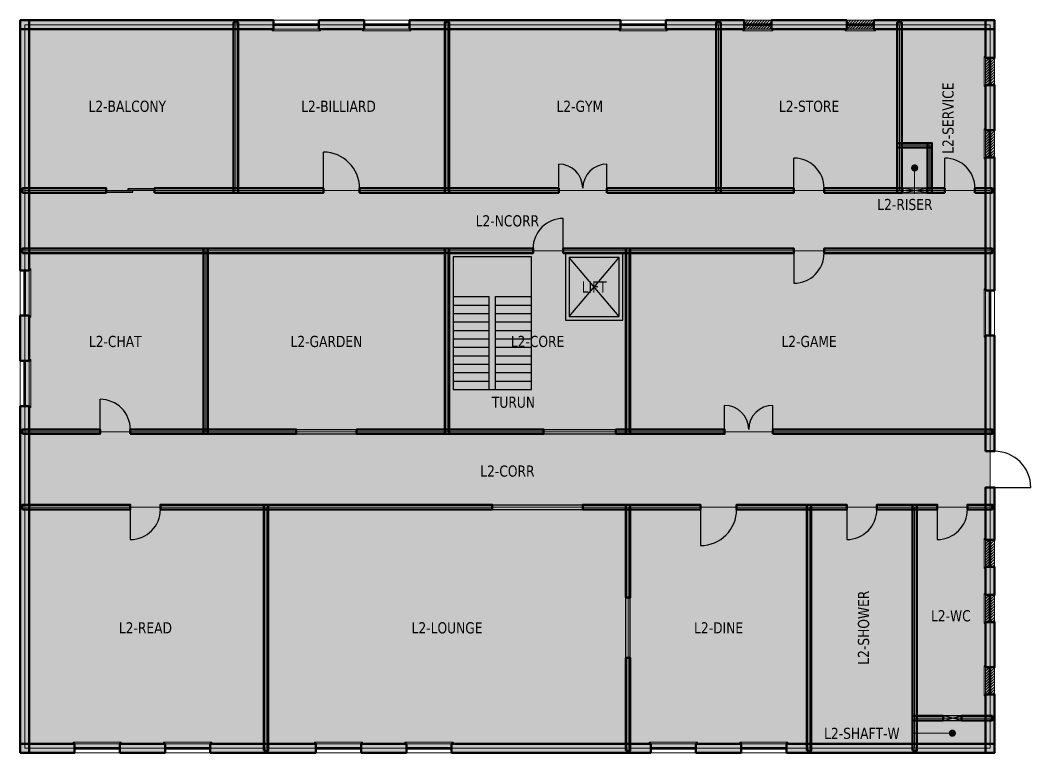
# Model space of a CAD drawing. Header units: millimetres. Extents: x -1350 to 73350, y -1150 to 24150.
# Drawn here: x 39850 to 73350, y -150 to 24150 of the extents above; entities that cross this region are included whole.
import ezdxf
from ezdxf.enums import TextEntityAlignment as Align

# ---------------------------------------------------------------- set-up
doc = ezdxf.new("R2010")
doc.units = ezdxf.units.MM
doc.linetypes.add('DASHED', pattern=[1.524, 1.27, -0.254])
for name, color, linetype, lineweight, true_color in [('A-ANNO-RMNM', 7, 'Continuous', 18, 0x22302a), ('A-DOOR', 7, 'Continuous', 25, 0x1f4d3a), ('A-GLAZ', 7, 'Continuous', 18, 0x1f4d3a), ('A-STRS', 7, 'Continuous', 25, 0xb5532f), ('A-WALL', 7, 'Continuous', 50, 0x1f4d3a)]:
    doc.layers.add(name, color=color, linetype=linetype, lineweight=lineweight, true_color=true_color)
doc.layers.add('A-AREA', color=7, linetype='Continuous', lineweight=13, true_color=0xa0b4aa, plot=False)
doc.layers.add('I-FLOR-PATT', color=7, linetype='Continuous')
doc.styles.add('KR-SANS', font='DejaVuSans.ttf', dxfattribs={"width": 0.8})

msp = doc.modelspace()

# ---------------------------------------------------------------- hatches: boundary and pattern name
at = {"layer": 'A-ANNO-RMNM', "true_color": 0x5a524b}
h = msp.add_hatch(color=251, dxfattribs=at)
h.dxf.hatch_style = 1
edge = h.paths.add_edge_path()
edge.add_arc((69500, 19250), 120, 0, 360)
h = msp.add_hatch(color=251, dxfattribs=at)
h.dxf.hatch_style = 1
edge = h.paths.add_edge_path()
edge.add_arc((70750, 500), 120, 0, 360)
at = {"layer": 'A-DOOR', "true_color": 0xffffff}
h = msp.add_hatch(color=7, dxfattribs=at)
h.dxf.hatch_style = 1
h.paths.add_polyline_path([(42700, 18445), (43580, 18445), (43580, 18485), (42700, 18485)])
h = msp.add_hatch(color=7, dxfattribs=at)
h.dxf.hatch_style = 1
h.paths.add_polyline_path([(43420, 18515), (44300, 18515), (44300, 18555), (43420, 18555)])
h = msp.add_hatch(color=7, dxfattribs=at)
h.dxf.hatch_style = 1
h.paths.add_polyline_path([(69100, 18425), (69900, 18425), (69900, 18575), (69100, 18575)])
h = msp.add_hatch(color=7, dxfattribs=at)
h.dxf.hatch_style = 1
h.paths.add_polyline_path([(70450, 925), (71050, 925), (71050, 1075), (70450, 1075)])
at = {"layer": 'A-WALL', "true_color": 0x1f4d3a}
h = msp.add_hatch(color=119, dxfattribs=at)
h.dxf.hatch_style = 1
h.paths.add_polyline_path([(39850, 23850), (48250, 23850), (48250, 24150), (39850, 24150)])
h = msp.add_hatch(color=119, dxfattribs=at)
h.dxf.hatch_style = 1
h.paths.add_polyline_path([(39850, 15850), (40150, 15850), (40150, 24150), (39850, 24150)])
h = msp.add_hatch(color=119, dxfattribs=at)
h.dxf.hatch_style = 1
h.paths.add_polyline_path([(49750, 23850), (51250, 23850), (51250, 24150), (49750, 24150)])
h = msp.add_hatch(color=119, dxfattribs=at)
h.dxf.hatch_style = 1
h.paths.add_polyline_path([(52750, 23850), (59750, 23850), (59750, 24150), (52750, 24150)])
h = msp.add_hatch(color=119, dxfattribs=at)
h.dxf.hatch_style = 1
h.paths.add_polyline_path([(61250, 23850), (63850, 23850), (63850, 24150), (61250, 24150)])
h = msp.add_hatch(color=119, dxfattribs=at)
h.dxf.hatch_style = 1
h.paths.add_polyline_path([(64750, 23850), (67250, 23850), (67250, 24150), (64750, 24150)])
h = msp.add_hatch(color=119, dxfattribs=at)
h.dxf.hatch_style = 1
h.paths.add_polyline_path([(68150, 23850), (72150, 23850), (72150, 24150), (68150, 24150)])
h = msp.add_hatch(color=119, dxfattribs=at)
h.dxf.hatch_style = 1
h.paths.add_polyline_path([(71850, 22900), (72150, 22900), (72150, 24150), (71850, 24150)])
at = {"layer": 'A-WALL', "true_color": 0x4e7a64}
h = msp.add_hatch(color=117, dxfattribs=at)
h.dxf.hatch_style = 1
h.paths.add_polyline_path([(46925, 18425), (47075, 18425), (47075, 24075), (46925, 24075)])
h = msp.add_hatch(color=117, dxfattribs=at)
h.dxf.hatch_style = 1
h.paths.add_polyline_path([(53925, 18425), (54075, 18425), (54075, 24075), (53925, 24075)])
h = msp.add_hatch(color=117, dxfattribs=at)
h.dxf.hatch_style = 1
h.paths.add_polyline_path([(62925, 18425), (63075, 18425), (63075, 24075), (62925, 24075)])
h = msp.add_hatch(color=117, dxfattribs=at)
h.dxf.hatch_style = 1
h.paths.add_polyline_path([(68925, 18425), (69075, 18425), (69075, 24075), (68925, 24075)])
at = {"layer": 'A-WALL', "true_color": 0x1f4d3a}
h = msp.add_hatch(color=119, dxfattribs=at)
h.dxf.hatch_style = 1
h.paths.add_polyline_path([(71850, 20500), (72150, 20500), (72150, 22000), (71850, 22000)])
at = {"layer": 'A-WALL', "true_color": 0x4e7a64}
h = msp.add_hatch(color=117, dxfattribs=at)
h.dxf.hatch_style = 1
h.paths.add_polyline_path([(68925, 19925), (70075, 19925), (70075, 20075), (68925, 20075)])
h = msp.add_hatch(color=117, dxfattribs=at)
h.dxf.hatch_style = 1
h.paths.add_polyline_path([(69925, 18425), (70075, 18425), (70075, 20075), (69925, 20075)])
at = {"layer": 'A-WALL', "true_color": 0x1f4d3a}
h = msp.add_hatch(color=119, dxfattribs=at)
h.dxf.hatch_style = 1
h.paths.add_polyline_path([(71850, 15188), (72150, 15188), (72150, 19600), (71850, 19600)])
at = {"layer": 'A-WALL', "true_color": 0x4e7a64}
h = msp.add_hatch(color=117, dxfattribs=at)
h.dxf.hatch_style = 1
h.paths.add_polyline_path([(39925, 18425), (42700, 18425), (42700, 18575), (39925, 18575)])
h = msp.add_hatch(color=117, dxfattribs=at)
h.dxf.hatch_style = 1
h.paths.add_polyline_path([(44300, 18425), (49900, 18425), (49900, 18575), (44300, 18575)])
h = msp.add_hatch(color=117, dxfattribs=at)
h.dxf.hatch_style = 1
h.paths.add_polyline_path([(51100, 18425), (57700, 18425), (57700, 18575), (51100, 18575)])
h = msp.add_hatch(color=117, dxfattribs=at)
h.dxf.hatch_style = 1
h.paths.add_polyline_path([(59300, 18425), (65500, 18425), (65500, 18575), (59300, 18575)])
h = msp.add_hatch(color=117, dxfattribs=at)
h.dxf.hatch_style = 1
h.paths.add_polyline_path([(66500, 18425), (69100, 18425), (69100, 18575), (66500, 18575)])
h = msp.add_hatch(color=117, dxfattribs=at)
h.dxf.hatch_style = 1
h.paths.add_polyline_path([(69900, 18425), (70500, 18425), (70500, 18575), (69900, 18575)])
h = msp.add_hatch(color=117, dxfattribs=at)
h.dxf.hatch_style = 1
h.paths.add_polyline_path([(71500, 18425), (72075, 18425), (72075, 18575), (71500, 18575)])
h = msp.add_hatch(color=117, dxfattribs=at)
h.dxf.hatch_style = 1
h.paths.add_polyline_path([(39925, 16425), (56850, 16425), (56850, 16575), (39925, 16575)])
h = msp.add_hatch(color=117, dxfattribs=at)
h.dxf.hatch_style = 1
h.paths.add_polyline_path([(45925, 10425), (46075, 10425), (46075, 16575), (45925, 16575)])
h = msp.add_hatch(color=117, dxfattribs=at)
h.dxf.hatch_style = 1
h.paths.add_polyline_path([(53925, 10425), (54075, 10425), (54075, 16575), (53925, 16575)])
h = msp.add_hatch(color=117, dxfattribs=at)
h.dxf.hatch_style = 1
h.paths.add_polyline_path([(57850, 16425), (65500, 16425), (65500, 16575), (57850, 16575)])
h = msp.add_hatch(color=117, dxfattribs=at)
h.dxf.hatch_style = 1
h.paths.add_polyline_path([(59925, 10425), (60075, 10425), (60075, 16575), (59925, 16575)])
h = msp.add_hatch(color=117, dxfattribs=at)
h.dxf.hatch_style = 1
h.paths.add_polyline_path([(66500, 16425), (72075, 16425), (72075, 16575), (66500, 16575)])
at = {"layer": 'A-WALL', "true_color": 0x1f4d3a}
h = msp.add_hatch(color=119, dxfattribs=at)
h.dxf.hatch_style = 1
h.paths.add_polyline_path([(39850, 12850), (40150, 12850), (40150, 14350), (39850, 14350)])
h = msp.add_hatch(color=119, dxfattribs=at)
h.dxf.hatch_style = 1
h.paths.add_polyline_path([(71850, 9850), (72150, 9850), (72150, 13688), (71850, 13688)])
h = msp.add_hatch(color=119, dxfattribs=at)
h.dxf.hatch_style = 1
h.paths.add_polyline_path([(39850, -150), (40150, -150), (40150, 11350), (39850, 11350)])
at = {"layer": 'A-WALL', "true_color": 0x4e7a64}
h = msp.add_hatch(color=117, dxfattribs=at)
h.dxf.hatch_style = 1
h.paths.add_polyline_path([(39925, 10425), (42500, 10425), (42500, 10575), (39925, 10575)])
h = msp.add_hatch(color=117, dxfattribs=at)
h.dxf.hatch_style = 1
h.paths.add_polyline_path([(43500, 10425), (49000, 10425), (49000, 10575), (43500, 10575)])
h = msp.add_hatch(color=117, dxfattribs=at)
h.dxf.hatch_style = 1
h.paths.add_polyline_path([(51000, 10425), (57200, 10425), (57200, 10575), (51000, 10575)])
h = msp.add_hatch(color=117, dxfattribs=at)
h.dxf.hatch_style = 1
h.paths.add_polyline_path([(59600, 10425), (63200, 10425), (63200, 10575), (59600, 10575)])
h = msp.add_hatch(color=117, dxfattribs=at)
h.dxf.hatch_style = 1
h.paths.add_polyline_path([(64800, 10425), (72075, 10425), (72075, 10575), (64800, 10575)])
at = {"layer": 'A-WALL', "true_color": 0x1f4d3a}
h = msp.add_hatch(color=119, dxfattribs=at)
h.dxf.hatch_style = 1
h.paths.add_polyline_path([(71850, 6913), (72150, 6913), (72150, 8650), (71850, 8650)])
at = {"layer": 'A-WALL', "true_color": 0x4e7a64}
h = msp.add_hatch(color=117, dxfattribs=at)
h.dxf.hatch_style = 1
h.paths.add_polyline_path([(39925, 7925), (43500, 7925), (43500, 8075), (39925, 8075)])
h = msp.add_hatch(color=117, dxfattribs=at)
h.dxf.hatch_style = 1
h.paths.add_polyline_path([(44500, 7925), (55500, 7925), (55500, 8075), (44500, 8075)])
h = msp.add_hatch(color=117, dxfattribs=at)
h.dxf.hatch_style = 1
h.paths.add_polyline_path([(47925, -75), (48075, -75), (48075, 8075), (47925, 8075)])
h = msp.add_hatch(color=117, dxfattribs=at)
h.dxf.hatch_style = 1
h.paths.add_polyline_path([(58500, 7925), (62400, 7925), (62400, 8075), (58500, 8075)])
h = msp.add_hatch(color=117, dxfattribs=at)
h.dxf.hatch_style = 1
h.paths.add_polyline_path([(59925, 5000), (60075, 5000), (60075, 8075), (59925, 8075)])
h = msp.add_hatch(color=117, dxfattribs=at)
h.dxf.hatch_style = 1
h.paths.add_polyline_path([(63600, 7925), (67250, 7925), (67250, 8075), (63600, 8075)])
h = msp.add_hatch(color=117, dxfattribs=at)
h.dxf.hatch_style = 1
h.paths.add_polyline_path([(65925, -75), (66075, -75), (66075, 8075), (65925, 8075)])
h = msp.add_hatch(color=117, dxfattribs=at)
h.dxf.hatch_style = 1
h.paths.add_polyline_path([(68250, 7925), (70250, 7925), (70250, 8075), (68250, 8075)])
h = msp.add_hatch(color=117, dxfattribs=at)
h.dxf.hatch_style = 1
h.paths.add_polyline_path([(69425, -75), (69575, -75), (69575, 8075), (69425, 8075)])
h = msp.add_hatch(color=117, dxfattribs=at)
h.dxf.hatch_style = 1
h.paths.add_polyline_path([(71250, 7925), (72075, 7925), (72075, 8075), (71250, 8075)])
at = {"layer": 'A-WALL', "true_color": 0x1f4d3a}
h = msp.add_hatch(color=119, dxfattribs=at)
h.dxf.hatch_style = 1
h.paths.add_polyline_path([(71850, 5088), (72150, 5088), (72150, 6013), (71850, 6013)])
h = msp.add_hatch(color=119, dxfattribs=at)
h.dxf.hatch_style = 1
h.paths.add_polyline_path([(71850, 2688), (72150, 2688), (72150, 4188), (71850, 4188)])
at = {"layer": 'A-WALL', "true_color": 0x4e7a64}
h = msp.add_hatch(color=117, dxfattribs=at)
h.dxf.hatch_style = 1
h.paths.add_polyline_path([(59925, -75), (60075, -75), (60075, 3000), (59925, 3000)])
at = {"layer": 'A-WALL', "true_color": 0x1f4d3a}
h = msp.add_hatch(color=119, dxfattribs=at)
h.dxf.hatch_style = 1
h.paths.add_polyline_path([(71850, -150), (72150, -150), (72150, 1788), (71850, 1788)])
at = {"layer": 'A-WALL', "true_color": 0x4e7a64}
h = msp.add_hatch(color=117, dxfattribs=at)
h.dxf.hatch_style = 1
h.paths.add_polyline_path([(69425, 925), (70450, 925), (70450, 1075), (69425, 1075)])
h = msp.add_hatch(color=117, dxfattribs=at)
h.dxf.hatch_style = 1
h.paths.add_polyline_path([(71050, 925), (72075, 925), (72075, 1075), (71050, 1075)])
at = {"layer": 'A-WALL', "true_color": 0x1f4d3a}
h = msp.add_hatch(color=119, dxfattribs=at)
h.dxf.hatch_style = 1
h.paths.add_polyline_path([(39850, -150), (41650, -150), (41650, 150), (39850, 150)])
h = msp.add_hatch(color=119, dxfattribs=at)
h.dxf.hatch_style = 1
h.paths.add_polyline_path([(43150, -150), (44650, -150), (44650, 150), (43150, 150)])
h = msp.add_hatch(color=119, dxfattribs=at)
h.dxf.hatch_style = 1
h.paths.add_polyline_path([(46150, -150), (49650, -150), (49650, 150), (46150, 150)])
h = msp.add_hatch(color=119, dxfattribs=at)
h.dxf.hatch_style = 1
h.paths.add_polyline_path([(51150, -150), (52650, -150), (52650, 150), (51150, 150)])
h = msp.add_hatch(color=119, dxfattribs=at)
h.dxf.hatch_style = 1
h.paths.add_polyline_path([(54150, -150), (60750, -150), (60750, 150), (54150, 150)])
h = msp.add_hatch(color=119, dxfattribs=at)
h.dxf.hatch_style = 1
h.paths.add_polyline_path([(62250, -150), (63750, -150), (63750, 150), (62250, 150)])
h = msp.add_hatch(color=119, dxfattribs=at)
h.dxf.hatch_style = 1
h.paths.add_polyline_path([(65250, -150), (72150, -150), (72150, 150), (65250, 150)])
at = {"layer": 'I-FLOR-PATT', "true_color": 0xe3e9c9}
h = msp.add_hatch(color=254, dxfattribs=at)
h.dxf.hatch_style = 1
h.paths.add_polyline_path([(40000, 18500), (47000, 18500), (47000, 24000), (40000, 24000)])
at = {"layer": 'I-FLOR-PATT', "true_color": 0xcfe0d6}
h = msp.add_hatch(color=254, dxfattribs=at)
h.dxf.hatch_style = 1
h.paths.add_polyline_path([(47000, 18500), (54000, 18500), (54000, 24000), (47000, 24000)])
at = {"layer": 'I-FLOR-PATT', "true_color": 0xf0cfc4}
h = msp.add_hatch(color=254, dxfattribs=at)
h.dxf.hatch_style = 1
h.paths.add_polyline_path([(54000, 18500), (63000, 18500), (63000, 24000), (54000, 24000)])
at = {"layer": 'I-FLOR-PATT', "true_color": 0xdcdcd2}
h = msp.add_hatch(color=254, dxfattribs=at)
h.dxf.hatch_style = 1
h.paths.add_polyline_path([(63000, 18500), (69000, 18500), (69000, 24000), (63000, 24000)])
h = msp.add_hatch(color=254, dxfattribs=at)
h.dxf.hatch_style = 1
h.paths.add_polyline_path([(69000, 20000), (70000, 20000), (70000, 18500), (72000, 18500), (72000, 24000), (69000, 24000)])
at = {"layer": 'I-FLOR-PATT', "true_color": 0xf4f4f2}
h = msp.add_hatch(color=7, dxfattribs=at)
h.dxf.hatch_style = 1
h.paths.add_polyline_path([(69000, 18500), (70000, 18500), (70000, 20000), (69000, 20000)])
at = {"layer": 'I-FLOR-PATT', "true_color": 0xe8d5b9}
h = msp.add_hatch(color=254, dxfattribs=at)
h.dxf.hatch_style = 1
h.paths.add_polyline_path([(40000, 16500), (72000, 16500), (72000, 18500), (40000, 18500)])
at = {"layer": 'I-FLOR-PATT', "true_color": 0xcfe0d6}
h = msp.add_hatch(color=254, dxfattribs=at)
h.dxf.hatch_style = 1
h.paths.add_polyline_path([(40000, 10500), (46000, 10500), (46000, 16500), (40000, 16500)])
at = {"layer": 'I-FLOR-PATT', "true_color": 0xe3e9c9}
h = msp.add_hatch(color=254, dxfattribs=at)
h.dxf.hatch_style = 1
h.paths.add_polyline_path([(46000, 10500), (54000, 10500), (54000, 16500), (46000, 16500)])
at = {"layer": 'I-FLOR-PATT', "true_color": 0xe8d5b9}
h = msp.add_hatch(color=254, dxfattribs=at)
h.dxf.hatch_style = 1
h.paths.add_polyline_path([(54000, 10500), (60000, 10500), (60000, 16500), (54000, 16500)])
h = msp.add_hatch(color=254, dxfattribs=at)
h.dxf.hatch_style = 1
h.paths.add_polyline_path([(60000, 10500), (72000, 10500), (72000, 16500), (60000, 16500)])
h = msp.add_hatch(color=254, dxfattribs=at)
h.dxf.hatch_style = 1
h.paths.add_polyline_path([(40000, 8000), (72000, 8000), (72000, 10500), (40000, 10500)])
at = {"layer": 'I-FLOR-PATT', "true_color": 0xcfe0d6}
h = msp.add_hatch(color=254, dxfattribs=at)
h.dxf.hatch_style = 1
h.paths.add_polyline_path([(40000, 0), (48000, 0), (48000, 8000), (40000, 8000)])
at = {"layer": 'I-FLOR-PATT', "true_color": 0xe8d5b9}
h = msp.add_hatch(color=254, dxfattribs=at)
h.dxf.hatch_style = 1
h.paths.add_polyline_path([(48000, 0), (60000, 0), (60000, 8000), (48000, 8000)])
at = {"layer": 'I-FLOR-PATT', "true_color": 0xd6e3ea}
h = msp.add_hatch(color=254, dxfattribs=at)
h.dxf.hatch_style = 1
h.paths.add_polyline_path([(60000, 0), (66000, 0), (66000, 8000), (60000, 8000)])
h = msp.add_hatch(color=254, dxfattribs=at)
h.dxf.hatch_style = 1
h.paths.add_polyline_path([(66000, 0), (69500, 0), (69500, 8000), (66000, 8000)])
h = msp.add_hatch(color=254, dxfattribs=at)
h.dxf.hatch_style = 1
h.paths.add_polyline_path([(69500, 1000), (72000, 1000), (72000, 8000), (69500, 8000)])
at = {"layer": 'I-FLOR-PATT', "true_color": 0xf4f4f2}
h = msp.add_hatch(color=7, dxfattribs=at)
h.dxf.hatch_style = 1
h.paths.add_polyline_path([(69500, 0), (72000, 0), (72000, 1000), (69500, 1000)])

# ---------------------------------------------------------------- linework, layer by layer
at = {"layer": 'A-ANNO-RMNM', "color": 251, "true_color": 0x5a524b}
for points in [[(69500, 19250), (69500, 18390)], [(70750, 500), (69417, 500)]]:
    msp.add_lwpolyline(points, dxfattribs=at)
at = {"layer": 'A-AREA', "color": 253, "true_color": 0xa0b4aa}
for points in [[(40000, 18500), (47000, 18500), (47000, 24000), (40000, 24000)], [(47000, 18500), (54000, 18500), (54000, 24000), (47000, 24000)], [(54000, 18500), (63000, 18500), (63000, 24000), (54000, 24000)], [(63000, 18500), (69000, 18500), (69000, 24000), (63000, 24000)], [(69000, 20000), (70000, 20000), (70000, 18500), (72000, 18500), (72000, 24000), (69000, 24000)], [(69000, 18500), (70000, 18500), (70000, 20000), (69000, 20000)], [(40000, 16500), (72000, 16500), (72000, 18500), (40000, 18500)], [(40000, 10500), (46000, 10500), (46000, 16500), (40000, 16500)], [(46000, 10500), (54000, 10500), (54000, 16500), (46000, 16500)], [(54000, 10500), (60000, 10500), (60000, 16500), (54000, 16500)], [(60000, 10500), (72000, 10500), (72000, 16500), (60000, 16500)], [(40000, 8000), (72000, 8000), (72000, 10500), (40000, 10500)], [(40000, 0), (48000, 0), (48000, 8000), (40000, 8000)], [(48000, 0), (60000, 0), (60000, 8000), (48000, 8000)], [(60000, 0), (66000, 0), (66000, 8000), (60000, 8000)], [(66000, 0), (69500, 0), (69500, 8000), (66000, 8000)], [(69500, 1000), (72000, 1000), (72000, 8000), (69500, 8000)], [(69500, 0), (72000, 0), (72000, 1000), (69500, 1000)]]:
    msp.add_lwpolyline(points, close=True, dxfattribs=at)
at = {"layer": 'A-DOOR', "color": 119, "true_color": 0x1f4d3a}
for points in [[(49900, 18575), (49900, 19775)], [(65500, 18575), (65500, 19575)], [(70500, 18575), (70500, 19575)], [(57700, 18575), (57700, 19375)], [(59300, 18575), (59300, 19375)], [(69100, 18425), (69900, 18575)], [(69900, 18425), (69100, 18575)], [(57850, 16575), (57850, 17575)], [(65500, 16425), (65500, 15425)], [(42500, 10575), (42500, 11575)], [(63200, 10575), (63200, 11375)], [(64800, 10575), (64800, 11375)], [(72150, 8650), (73350, 8650)], [(43500, 7925), (43500, 6925)], [(62400, 7925), (62400, 6725)], [(67250, 7925), (67250, 6925)], [(70250, 7925), (70250, 6925)], [(70450, 925), (71050, 1075)], [(71050, 925), (70450, 1075)]]:
    msp.add_lwpolyline(points, dxfattribs=at)
for points in [[(42700, 18445), (43580, 18445), (43580, 18485), (42700, 18485)], [(43420, 18515), (44300, 18515), (44300, 18555), (43420, 18555)], [(69100, 18425), (69900, 18425), (69900, 18575), (69100, 18575)], [(70450, 925), (71050, 925), (71050, 1075), (70450, 1075)]]:
    msp.add_lwpolyline(points, close=True, dxfattribs=at)
at = {"layer": 'A-DOOR', "color": 119, "linetype": 'DASHED', "ltscale": 35.277778, "true_color": 0x1f4d3a}
for points in [[(49000, 10575), (51000, 10575)], [(49000, 10425), (51000, 10425)], [(57200, 10575), (59600, 10575)], [(57200, 10425), (59600, 10425)], [(55500, 8075), (58500, 8075)], [(55500, 7925), (58500, 7925)], [(59925, 3000), (59925, 5000)], [(60075, 3000), (60075, 5000)]]:
    msp.add_lwpolyline(points, dxfattribs=at)
at = {"layer": 'A-DOOR', "color": 119, "true_color": 0x1f4d3a}
for centre, radius, start, end in [((49900, 18575), 1200, 0, 90), ((65500, 18575), 1000, 0, 90), ((70500, 18575), 1000, 0, 90), ((57700, 18575), 800, 0, 90), ((59300, 18575), 800, 90, 180), ((57850, 16575), 1000, 90, 180), ((65500, 16425), 1000, 270, 0), ((42500, 10575), 1000, 0, 90), ((63200, 10575), 800, 0, 90), ((64800, 10575), 800, 90, 180), ((72150, 8650), 1200, 0, 90), ((43500, 7925), 1000, 270, 0), ((62400, 7925), 1200, 270, 0), ((67250, 7925), 1000, 270, 0), ((70250, 7925), 1000, 270, 0)]:
    msp.add_arc(centre, radius, start, end, dxfattribs=at)
at = {"layer": 'A-GLAZ', "color": 119, "true_color": 0x1f4d3a}
for points in [[(48250, 24150), (49750, 24150)], [(51250, 24150), (52750, 24150)], [(59750, 24150), (61250, 24150)], [(63850, 24150), (64750, 24150)], [(63850, 24105), (63895, 24150)], [(63850, 24015), (63985, 24150)], [(63850, 23925), (64075, 24150)], [(63865, 23850), (64165, 24150)], [(63955, 23850), (64255, 24150)], [(64045, 23850), (64345, 24150)], [(64135, 23850), (64435, 24150)], [(64225, 23850), (64525, 24150)], [(64315, 23850), (64615, 24150)], [(64405, 23850), (64705, 24150)], [(67250, 24150), (68150, 24150)], [(67250, 24105), (67295, 24150)], [(67250, 24015), (67385, 24150)], [(67250, 23925), (67475, 24150)], [(67265, 23850), (67565, 24150)], [(67355, 23850), (67655, 24150)], [(67445, 23850), (67745, 24150)], [(67535, 23850), (67835, 24150)], [(67625, 23850), (67925, 24150)], [(67715, 23850), (68015, 24150)], [(67805, 23850), (68105, 24150)], [(48200, 23850), (48200, 23800), (49800, 23800), (49800, 23850)], [(48250, 24025), (49750, 24025)], [(48250, 23975), (49750, 23975)], [(48250, 23850), (49750, 23850)], [(51200, 23850), (51200, 23800), (52800, 23800), (52800, 23850)], [(51250, 24025), (52750, 24025)], [(51250, 23975), (52750, 23975)], [(51250, 23850), (52750, 23850)], [(59700, 23850), (59700, 23800), (61300, 23800), (61300, 23850)], [(59750, 24025), (61250, 24025)], [(59750, 23975), (61250, 23975)], [(59750, 23850), (61250, 23850)], [(63800, 23850), (63800, 23800), (64800, 23800), (64800, 23850)], [(63850, 24025), (64750, 24025)], [(63850, 23975), (64750, 23975)], [(63850, 23850), (64750, 23850)], [(64495, 23850), (64750, 24105)], [(64585, 23850), (64750, 24015)], [(64675, 23850), (64750, 23925)], [(67200, 23850), (67200, 23800), (68200, 23800), (68200, 23850)], [(67250, 24025), (68150, 24025)], [(67250, 23975), (68150, 23975)], [(67250, 23850), (68150, 23850)], [(67895, 23850), (68150, 24105)], [(67985, 23850), (68150, 24015)], [(68075, 23850), (68150, 23925)], [(71850, 21950), (71800, 21950), (71800, 22950), (71850, 22950)], [(71850, 22000), (71850, 22900)], [(71850, 22855), (71895, 22900)], [(71850, 22765), (71985, 22900)], [(71850, 22675), (72075, 22900)], [(71850, 22585), (72150, 22885)], [(71850, 22495), (72150, 22795)], [(71975, 22000), (71975, 22900)], [(72025, 22000), (72025, 22900)], [(72150, 22000), (72150, 22900)], [(71850, 22405), (72150, 22705)], [(71850, 22315), (72150, 22615)], [(71850, 22225), (72150, 22525)], [(71850, 22135), (72150, 22435)], [(71850, 22045), (72150, 22345)], [(71895, 22000), (72150, 22255)], [(71985, 22000), (72150, 22165)], [(72075, 22000), (72150, 22075)], [(71850, 19550), (71800, 19550), (71800, 20550), (71850, 20550)], [(71850, 19600), (71850, 20500)], [(71850, 20455), (71895, 20500)], [(71850, 20365), (71985, 20500)], [(71850, 20275), (72075, 20500)], [(71850, 20185), (72150, 20485)], [(71975, 19600), (71975, 20500)], [(72025, 19600), (72025, 20500)], [(72150, 19600), (72150, 20500)], [(71850, 20095), (72150, 20395)], [(71850, 20005), (72150, 20305)], [(71850, 19915), (72150, 20215)], [(71850, 19825), (72150, 20125)], [(71850, 19735), (72150, 20035)], [(71850, 19645), (72150, 19945)], [(71895, 19600), (72150, 19855)], [(71985, 19600), (72150, 19765)], [(72075, 19600), (72150, 19675)], [(39850, 14350), (39850, 15850)], [(39975, 14350), (39975, 15850)], [(40025, 14350), (40025, 15850)], [(40150, 14300), (40200, 14300), (40200, 15900), (40150, 15900)], [(40150, 14350), (40150, 15850)], [(71850, 13638), (71800, 13638), (71800, 15238), (71850, 15238)], [(71850, 13688), (71850, 15188)], [(71975, 13688), (71975, 15188)], [(72025, 13688), (72025, 15188)], [(72150, 13688), (72150, 15188)], [(39850, 11350), (39850, 12850)], [(39975, 11350), (39975, 12850)], [(40025, 11350), (40025, 12850)], [(40150, 11300), (40200, 11300), (40200, 12900), (40150, 12900)], [(40150, 11350), (40150, 12850)], [(71850, 5963), (71800, 5963), (71800, 6963), (71850, 6963)], [(71850, 6013), (71850, 6913)], [(71850, 6868), (71895, 6913)], [(71850, 6778), (71985, 6913)], [(71850, 6688), (72075, 6913)], [(71850, 6598), (72150, 6898)], [(71850, 6508), (72150, 6808)], [(71850, 6418), (72150, 6718)], [(71975, 6013), (71975, 6913)], [(72025, 6013), (72025, 6913)], [(72150, 6013), (72150, 6913)], [(71850, 6328), (72150, 6628)], [(71850, 6238), (72150, 6538)], [(71850, 6148), (72150, 6448)], [(71850, 6058), (72150, 6358)], [(71895, 6013), (72150, 6268)], [(71985, 6013), (72150, 6178)], [(72075, 6013), (72150, 6088)], [(71850, 4138), (71800, 4138), (71800, 5138), (71850, 5138)], [(71850, 4188), (71850, 5088)], [(71850, 5043), (71895, 5088)], [(71850, 4953), (71985, 5088)], [(71850, 4863), (72075, 5088)], [(71850, 4773), (72150, 5073)], [(71975, 4188), (71975, 5088)], [(72025, 4188), (72025, 5088)], [(72150, 4188), (72150, 5088)], [(71850, 4683), (72150, 4983)], [(71850, 4593), (72150, 4893)], [(71850, 4503), (72150, 4803)], [(71850, 4413), (72150, 4713)], [(71850, 4323), (72150, 4623)], [(71850, 4233), (72150, 4533)], [(71895, 4188), (72150, 4443)], [(71985, 4188), (72150, 4353)], [(72075, 4188), (72150, 4263)], [(71850, 1738), (71800, 1738), (71800, 2738), (71850, 2738)], [(71850, 1788), (71850, 2688)], [(71850, 2643), (71895, 2688)], [(71850, 2553), (71985, 2688)], [(71850, 2463), (72075, 2688)], [(71975, 1788), (71975, 2688)], [(72025, 1788), (72025, 2688)], [(72150, 1788), (72150, 2688)], [(71850, 2373), (72150, 2673)], [(71850, 2283), (72150, 2583)], [(71850, 2193), (72150, 2493)], [(71850, 2103), (72150, 2403)], [(71850, 2013), (72150, 2313)], [(71850, 1923), (72150, 2223)], [(71850, 1833), (72150, 2133)], [(71895, 1788), (72150, 2043)], [(71985, 1788), (72150, 1953)], [(72075, 1788), (72150, 1863)], [(41600, 150), (41600, 200), (43200, 200), (43200, 150)], [(41650, 150), (43150, 150)], [(41650, 25), (43150, 25)], [(44600, 150), (44600, 200), (46200, 200), (46200, 150)], [(44650, 150), (46150, 150)], [(44650, 25), (46150, 25)], [(49600, 150), (49600, 200), (51200, 200), (51200, 150)], [(49650, 150), (51150, 150)], [(49650, 25), (51150, 25)], [(52600, 150), (52600, 200), (54200, 200), (54200, 150)], [(52650, 150), (54150, 150)], [(52650, 25), (54150, 25)], [(60700, 150), (60700, 200), (62300, 200), (62300, 150)], [(60750, 150), (62250, 150)], [(60750, 25), (62250, 25)], [(63700, 150), (63700, 200), (65300, 200), (65300, 150)], [(63750, 150), (65250, 150)], [(63750, 25), (65250, 25)], [(41650, -25), (43150, -25)], [(41650, -150), (43150, -150)], [(44650, -25), (46150, -25)], [(44650, -150), (46150, -150)], [(49650, -25), (51150, -25)], [(49650, -150), (51150, -150)], [(52650, -25), (54150, -25)], [(52650, -150), (54150, -150)], [(60750, -25), (62250, -25)], [(60750, -150), (62250, -150)], [(63750, -25), (65250, -25)], [(63750, -150), (65250, -150)]]:
    msp.add_lwpolyline(points, dxfattribs=at)
at = {"layer": 'A-STRS', "color": 15, "true_color": 0xb5532f}
for points in [[(54200, 11900), (56800, 11900), (56800, 16300), (54200, 16300)], [(57925, 14200), (59825, 14200), (59825, 16400), (57925, 16400)], [(58045, 14320), (59705, 14320), (59705, 16280), (58045, 16280)]]:
    msp.add_lwpolyline(points, close=True, dxfattribs=at)
for points in [[(58045, 14320), (59705, 16280)], [(59705, 14320), (58045, 16280)], [(54200, 14980), (55400, 14980)], [(55400, 11900), (55400, 14980)], [(55600, 14980), (56800, 14980)], [(55600, 11900), (55600, 14980)], [(54200, 14700), (55400, 14700)], [(54200, 14420), (55400, 14420)], [(55600, 14700), (56800, 14700)], [(55600, 14420), (56800, 14420)], [(54200, 14140), (55400, 14140)], [(55600, 14140), (56800, 14140)], [(54200, 13860), (55400, 13860)], [(55600, 13860), (56800, 13860)], [(54200, 13580), (55400, 13580)], [(55600, 13580), (56800, 13580)], [(54200, 13300), (55400, 13300)], [(55600, 13300), (56800, 13300)], [(54200, 13020), (55400, 13020)], [(54200, 12740), (55400, 12740)], [(55600, 13020), (56800, 13020)], [(55600, 12740), (56800, 12740)], [(54200, 12460), (55400, 12460)], [(55600, 12460), (56800, 12460)], [(54200, 12180), (55400, 12180)], [(55600, 12180), (56800, 12180)], [(54200, 11900), (55400, 11900)], [(55600, 11900), (56800, 11900)]]:
    msp.add_lwpolyline(points, dxfattribs=at)
at = {"layer": 'A-WALL', "color": 119, "true_color": 0x1f4d3a}
for points in [[(39850, 23850), (48250, 23850), (48250, 24150), (39850, 24150)], [(39850, 15850), (40150, 15850), (40150, 24150), (39850, 24150)], [(49750, 23850), (51250, 23850), (51250, 24150), (49750, 24150)], [(52750, 23850), (59750, 23850), (59750, 24150), (52750, 24150)], [(61250, 23850), (63850, 23850), (63850, 24150), (61250, 24150)], [(64750, 23850), (67250, 23850), (67250, 24150), (64750, 24150)], [(68150, 23850), (72150, 23850), (72150, 24150), (68150, 24150)], [(71850, 22900), (72150, 22900), (72150, 24150), (71850, 24150)], [(71850, 20500), (72150, 20500), (72150, 22000), (71850, 22000)], [(71850, 15188), (72150, 15188), (72150, 19600), (71850, 19600)], [(39850, 12850), (40150, 12850), (40150, 14350), (39850, 14350)], [(71850, 9850), (72150, 9850), (72150, 13688), (71850, 13688)], [(39850, -150), (40150, -150), (40150, 11350), (39850, 11350)], [(71850, 6913), (72150, 6913), (72150, 8650), (71850, 8650)], [(71850, 5088), (72150, 5088), (72150, 6013), (71850, 6013)], [(71850, 2688), (72150, 2688), (72150, 4188), (71850, 4188)], [(71850, -150), (72150, -150), (72150, 1788), (71850, 1788)], [(39850, -150), (41650, -150), (41650, 150), (39850, 150)], [(43150, -150), (44650, -150), (44650, 150), (43150, 150)], [(46150, -150), (49650, -150), (49650, 150), (46150, 150)], [(51150, -150), (52650, -150), (52650, 150), (51150, 150)], [(54150, -150), (60750, -150), (60750, 150), (54150, 150)], [(62250, -150), (63750, -150), (63750, 150), (62250, 150)], [(65250, -150), (72150, -150), (72150, 150), (65250, 150)]]:
    msp.add_lwpolyline(points, close=True, dxfattribs=at)
at = {"layer": 'A-WALL', "color": 117, "true_color": 0x4e7a64}
for points in [[(46925, 18425), (47075, 18425), (47075, 24075), (46925, 24075)], [(53925, 18425), (54075, 18425), (54075, 24075), (53925, 24075)], [(62925, 18425), (63075, 18425), (63075, 24075), (62925, 24075)], [(68925, 18425), (69075, 18425), (69075, 24075), (68925, 24075)], [(68925, 19925), (70075, 19925), (70075, 20075), (68925, 20075)], [(69925, 18425), (70075, 18425), (70075, 20075), (69925, 20075)], [(39925, 18425), (42700, 18425), (42700, 18575), (39925, 18575)], [(44300, 18425), (49900, 18425), (49900, 18575), (44300, 18575)], [(51100, 18425), (57700, 18425), (57700, 18575), (51100, 18575)], [(59300, 18425), (65500, 18425), (65500, 18575), (59300, 18575)], [(66500, 18425), (69100, 18425), (69100, 18575), (66500, 18575)], [(69900, 18425), (70500, 18425), (70500, 18575), (69900, 18575)], [(71500, 18425), (72075, 18425), (72075, 18575), (71500, 18575)], [(39925, 16425), (56850, 16425), (56850, 16575), (39925, 16575)], [(45925, 10425), (46075, 10425), (46075, 16575), (45925, 16575)], [(53925, 10425), (54075, 10425), (54075, 16575), (53925, 16575)], [(57850, 16425), (65500, 16425), (65500, 16575), (57850, 16575)], [(59925, 10425), (60075, 10425), (60075, 16575), (59925, 16575)], [(66500, 16425), (72075, 16425), (72075, 16575), (66500, 16575)], [(39925, 10425), (42500, 10425), (42500, 10575), (39925, 10575)], [(43500, 10425), (49000, 10425), (49000, 10575), (43500, 10575)], [(51000, 10425), (57200, 10425), (57200, 10575), (51000, 10575)], [(59600, 10425), (63200, 10425), (63200, 10575), (59600, 10575)], [(64800, 10425), (72075, 10425), (72075, 10575), (64800, 10575)], [(39925, 7925), (43500, 7925), (43500, 8075), (39925, 8075)], [(44500, 7925), (55500, 7925), (55500, 8075), (44500, 8075)], [(47925, -75), (48075, -75), (48075, 8075), (47925, 8075)], [(58500, 7925), (62400, 7925), (62400, 8075), (58500, 8075)], [(59925, 5000), (60075, 5000), (60075, 8075), (59925, 8075)], [(63600, 7925), (67250, 7925), (67250, 8075), (63600, 8075)], [(65925, -75), (66075, -75), (66075, 8075), (65925, 8075)], [(68250, 7925), (70250, 7925), (70250, 8075), (68250, 8075)], [(69425, -75), (69575, -75), (69575, 8075), (69425, 8075)], [(71250, 7925), (72075, 7925), (72075, 8075), (71250, 8075)], [(59925, -75), (60075, -75), (60075, 3000), (59925, 3000)], [(69425, 925), (70450, 925), (70450, 1075), (69425, 1075)], [(71050, 925), (72075, 925), (72075, 1075), (71050, 1075)]]:
    msp.add_lwpolyline(points, close=True, dxfattribs=at)

# ---------------------------------------------------------------- texts
at = {"layer": 'A-ANNO-RMNM', "color": 119, "true_color": 0x1f4d3a, "style": 'KR-SANS', "width": 0.8}
for s, p in [('L2-SERVICE', (70791, 20900)), ('L2-SHOWER', (67990, 4000))]:
    msp.add_text(s, height=370.4, rotation=90, dxfattribs=at).set_placement(p, align=Align.CENTER)
for s, height, p in [('L2-BALCONY', 370.4, (43400, 21110)), ('L2-BILLIARD', 370.42, (50400, 21110)), ('L2-GYM', 370.4, (58400, 21110)), ('L2-STORE', 370.4, (66000, 21110)), ('L2-RISER', 370.4, (69176, 17852)), ('L2-NCORR', 370.4, (56000, 17310)), ('L2-CHAT', 370.4, (43000, 13310)), ('L2-GARDEN', 370.4, (50000, 13310)), ('L2-CORE', 370.4, (57000, 13310)), ('L2-GAME', 370.4, (66000, 13310)), ('L2-CORR', 370.4, (56000, 9010)), ('L2-WC', 370.4, (70700, 4210)), ('L2-READ', 370.4, (44000, 3810)), ('L2-LOUNGE', 370.4, (54000, 3810)), ('L2-DINE', 370.4, (63000, 3810)), ('L2-SHAFT-W', 370.4, (67750, 310))]:
    msp.add_text(s, height=height, dxfattribs=at).set_placement(p, align=Align.CENTER)
at = {"layer": 'A-STRS', "color": 15, "true_color": 0xb5532f, "style": 'KR-SANS', "width": 0.8}
for s, p in [('LIFT', (58875, 15115)), ('TURUN', (56200, 11295))]:
    msp.add_text(s, height=370.4, dxfattribs=at).set_placement(p, align=Align.CENTER)

doc.saveas('drawing.dxf')
